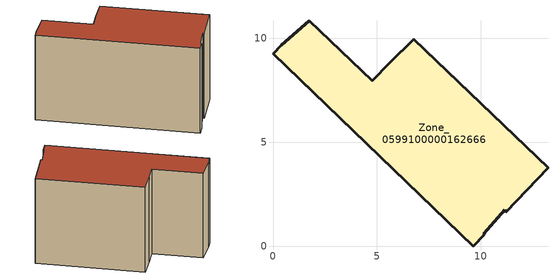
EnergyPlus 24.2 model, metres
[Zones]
Zone_0599100000162666
 floor ground (C_G): 13.23,3.78 11.19,1.63 11.14,1.75 10.13,0.6 10.17,0.55 9.64,0 0,9.25 0.4,9.67 1.74,10.84 4.78,7.95 5.61,8.83 6.78,9.95 z3.15
 wall outside (C_F): 0.4,9.67 0,9.25 9.64,0 10.17,0.55 10.13,0.6 11.14,1.75 11.19,1.63 13.23,3.78 6.78,9.95 5.61,8.83 4.78,7.95 1.74,10.84 0.4,9.67 z3.15:11.09
 roof outside (C_R): 11.19,1.63 13.23,3.78 6.78,9.95 5.61,8.83 4.78,7.95 1.74,10.84 0.4,9.67 0,9.25 9.64,0 10.17,0.55 10.13,0.6 11.14,1.75 z11.09
[BUILDING]
Pand.0599100000162666: North Axis=0; Terrain=City; Loads Convergence Tolerance Value=0.04; Temperature Convergence Tolerance Value=0.4; Solar Distribution=FullExterior; Maximum Number of Warmup Days=25; Minimum Number of Warmup Days=1
[Site:Location]
Rotterdam.The.Hague.AP_ZH_NLD Design_Conditions: Latitude=51.96; Longitude=4.45; Time Zone=1; Elevation=-4.5
[SITE:GROUNDTEMPERATURE:BUILDINGSURFACE]
18, 18, 18, 18, 18, 18, 18, 18, 18, 18, 18, 18
[MATERIAL] Thermal Absorptance=0.9; Solar Absorptance=0.7; Visible Absorptance=0.7
Name | Roughness | Thickness | Conductivity | Density | Specific Heat
G.TC.1975-1991 | MediumSmooth | 0.15 | 0.288461 | 540 | 1210
F.TC.1975-1991 | Rough | 0.3 | 0.230769 | 1920 | 840
R.TC.1975-1991 | MediumRough | 0.2 | 0.153846 | 1500 | 1000
[CONSTRUCTION]
C_G: G.TC.1975-1991
C_F: F.TC.1975-1991
C_R: R.TC.1975-1991
[ZONE]
Zone_0599100000162666: Type=1; Multiplier=1; Ceiling Height=Autocalculate; Volume=Autocalculate; Floor Area=autocalculate; Part of Total Floor Area=Yes
[ZONEINFILTRATION:DESIGNFLOWRATE]
Infil_Zone_0599100000162666: Zone or ZoneList or Space or SpaceList=Zone_0599100000162666; Schedule=AlwaysOn; Design Flow Rate Calculation Method=Flow/Area; Flow Rate per Floor Area=0.003; Constant Term Coefficient=1; Temperature Term Coefficient=0; Velocity Term Coefficient=0; Velocity Squared Term Coefficient=0
[HVACTEMPLATE:ZONE:IDEALLOADSAIRSYSTEM]
Zone_0599100000162666: Maximum Heating Supply Air Temperature=50; Minimum Cooling Supply Air Temperature=13; Maximum Heating Supply Air Humidity Ratio=0.0156; Minimum Cooling Supply Air Humidity Ratio=0.0077; Heating Limit=NoLimit; Cooling Limit=NoLimit; Dehumidification Control Type=ConstantSensibleHeatRatio; Cooling Sensible Heat Ratio=0.7; Dehumidification Setpoint=60; Humidification Control Type=None; Humidification Setpoint=30; Outdoor Air Method=None; Outdoor Air Flow Rate per Person=0.00944; Outdoor Air Flow Rate per Zone Floor Area=0; Outdoor Air Flow Rate per Zone=0; Demand Controlled Ventilation Type=None; Outdoor Air Economizer Type=NoEconomizer; Heat Recovery Type=None; Sensible Heat Recovery Effectiveness=0.7; Latent Heat Recovery Effectiveness=0.65
[ZONECONTROL:THERMOSTAT]
ThermostatControl_Zone_0599100000162666: Zone or ZoneList=Zone_0599100000162666; Control Type Schedule=DualSetpointControlType; Control 1=Thermostat_Zone_0599100000162666; Temperature Difference Between Cutout And Setpoint=0
[THERMOSTATSETPOINT:DUALSETPOINT]
Thermostat_Zone_0599100000162666: Heating Setpoint Temperature Schedule=HeatingSetpoint_Zone_0599100000162666; Cooling Setpoint Temperature Schedule=CoolingSetpoint_Zone_0599100000162666
[SCHEDULE:COMPACT]
HeatingSetpoint_Zone_0599100000162666: Through: 12/31, For: AllDays, Until: 24:00, 21
CoolingSetpoint_Zone_0599100000162666: Through: 12/31, For: AllDays, Until: 24:00, 24
DualSetpointControlType: Through: 12/31, For: AllDays, Until: 24:00, 4
AlwaysOn: Through: 12/31, For: AllDays, Until: 24:00, 1
